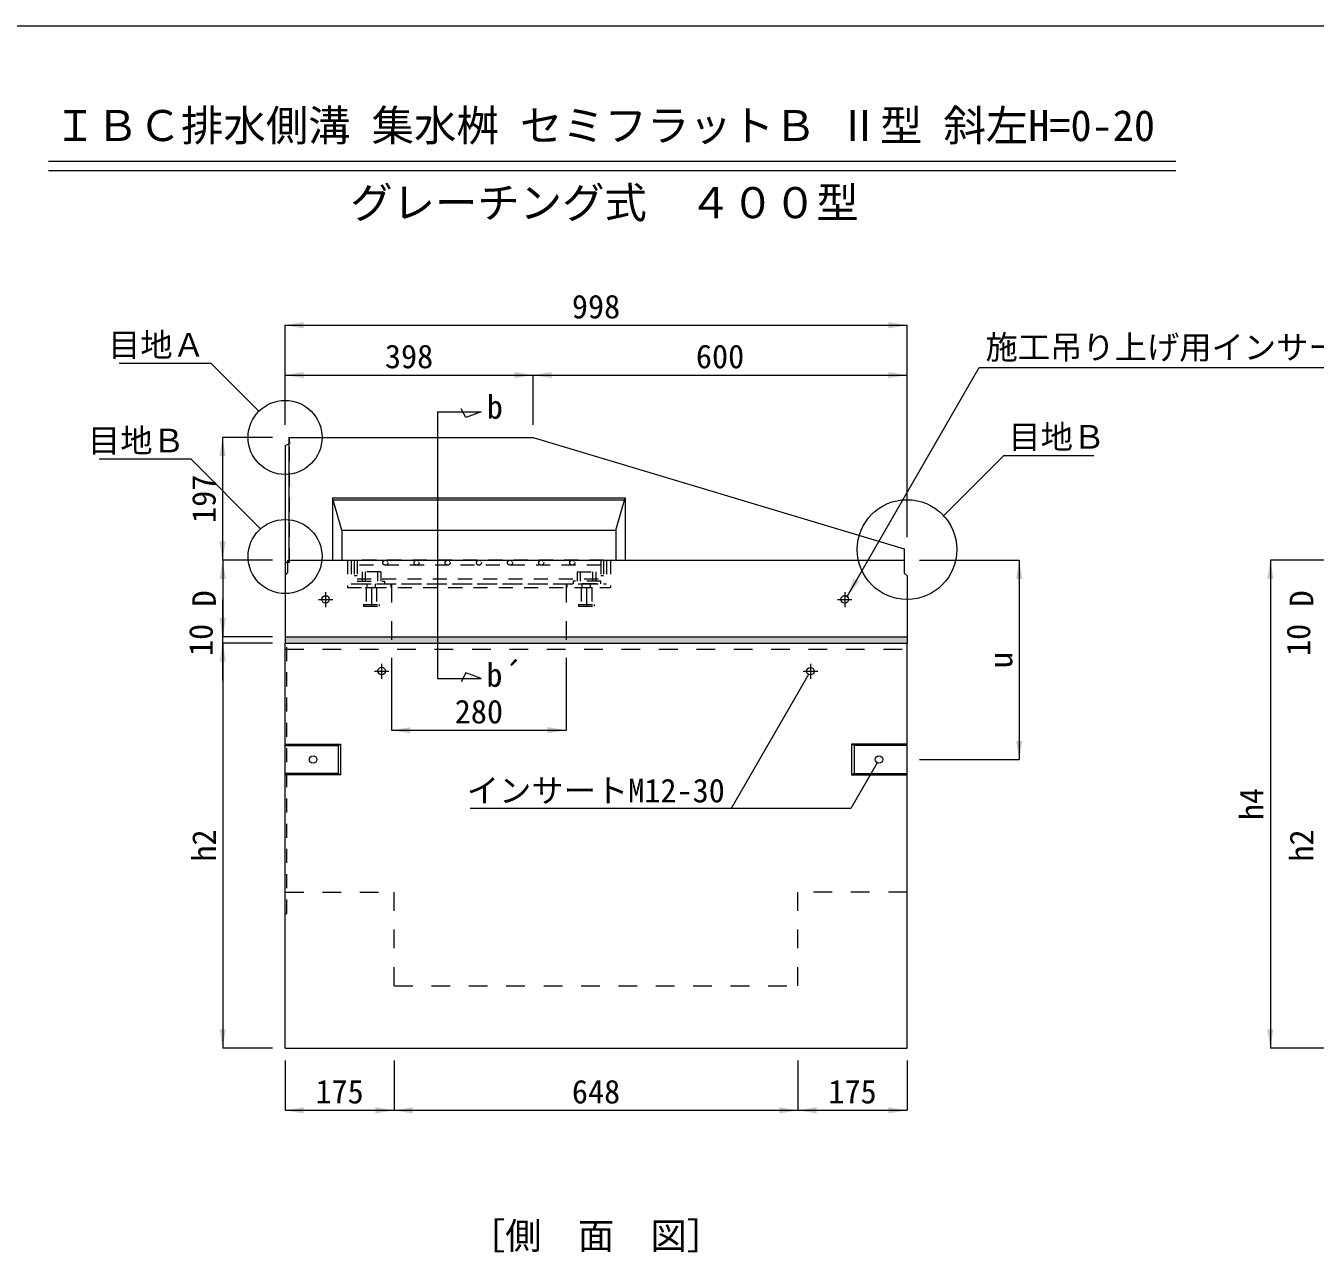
# Model space of a CAD drawing. Units: millimetres at full size. Extents: x 50430 to 75195, y -63423 to -40900.
# Drawn here: x 67798 to 69867, y -46325 to -44357 of the extents above; entities that cross this region are included whole.
import ezdxf
from ezdxf.enums import TextEntityAlignment as Align

# ---------------------------------------------------------------- set-up
doc = ezdxf.new("R2010")
doc.units = ezdxf.units.MM
doc.header["$LTSCALE"] = 30
doc.linetypes.add('USER1', pattern=[1.35, 0.75, -0.6])
doc.linetypes.add('USER2', pattern=[2, 1, -1])
for name, color, linetype, lineweight in [('0_2', 7, 'Continuous', 13), ('側溝・本体', 7, 'Continuous', 9), ('寸法引出', 7, 'Continuous', 9), ('寸法線', 7, 'Continuous', 9), ('本体', 2, 'Continuous', 20), ('枠', 5, 'Continuous', 5), ('補助線', 8, 'Continuous', 13), ('ｲﾝｻｰﾄ', 3, 'USER1', 9), ('ｸﾞﾚｰﾁﾝｸﾞ', 7, 'USER1', 5)]:
    doc.layers.add(name, color=color, linetype=linetype, lineweight=lineweight)
doc.layers.add('ﾊｯﾁﾝｸﾞ', color=8, linetype='Continuous')
doc.styles.add('ＭＳ ゴシック', font='')
doc.styles.get('ＭＳ ゴシック').set_extended_font_data('MS Gothic')

# ---------------------------------------------------------------- blocks, each defined once
blk = doc.blocks.new('filled_arrow')
at = {"color": 0, "linetype": 'Continuous', "lineweight": -2}
blk.add_solid([(7.5, 1.25), (0, 0), (7.5, -1.25)], dxfattribs=at)

msp = doc.modelspace()

# ---------------------------------------------------------------- hatches: boundary and pattern name
at = {"layer": '寸法線'}
msp.add_hatch(color=256, dxfattribs=at).paths.add_polyline_path([(69163.75, -45539.95), (69162.78, -45541.13), (69163.22, -45541.38)])
at = {"layer": 'ﾊｯﾁﾝｸﾞ'}
msp.add_hatch(color=256, dxfattribs=at).paths.add_polyline_path([(68213.75, -45337.52), (68213.75, -45347.52), (68235.76, -45347.52), (69211.75, -45347.52), (69211.75, -45337.52)])

# ---------------------------------------------------------------- linework, layer by layer
at = {"layer": '側溝・本体', "lineweight": 20}
for p, q in [((67834.42, -44573.96), (69642.8, -44573.96)), ((67834.42, -44588.96), (69642.8, -44588.96))]:
    msp.add_line(p, q, dxfattribs=at)
at = {"layer": '側溝・本体'}
for p, q in [((68289.75, -45114.62), (68759.75, -45114.62)), ((68304.75, -45166.52), (68289.75, -45114.62)), ((68289.75, -45114.62), (68289.75, -45214.54)), ((68290.62, -45117.62), (68758.89, -45117.62)), ((68744.75, -45166.52), (68759.75, -45114.62)), ((68759.75, -45114.62), (68759.75, -45214.54)), ((68304.75, -45166.52), (68744.75, -45166.52)), ((68304.75, -45166.52), (68304.75, -45214.54)), ((68744.75, -45166.52), (68744.75, -45214.54)), ((69207.25, -45235.52), (69211.75, -45239.52)), ((68278.75, -45265.71), (68278.75, -45289.79)), ((69111.75, -45265.71), (69111.75, -45289.79)), ((68267.18, -45277.52), (68290.38, -45277.52)), ((69100.18, -45277.52), (69123.38, -45277.52)), ((68368.78, -45380.72), (68368.78, -45404.79)), ((69056.75, -45380.95), (69056.75, -45405.03)), ((68357.21, -45392.52), (68380.41, -45392.52)), ((69045.18, -45392.76), (69068.38, -45392.76))]:
    msp.add_line(p, q, dxfattribs=at)
at = {"layer": '側溝・本体', "linetype": 'USER2'}
for p, q in [((68384.75, -45252.52), (68384.75, -45357.52)), ((68664.75, -45252.52), (68664.75, -45357.52)), ((68213.75, -45357.52), (69211.75, -45357.52)), ((68213.75, -45747.52), (68388.75, -45747.52)), ((68388.75, -45897.52), (68388.75, -45747.52)), ((69211.75, -45747.52), (69036.75, -45747.52)), ((69036.75, -45897.52), (69036.75, -45747.52)), ((68388.75, -45897.52), (69036.75, -45897.52))]:
    msp.add_line(p, q, dxfattribs=at)
at = {"layer": '側溝・本体', "lineweight": 13}
msp.add_line((68213.75, -45337.52), (69211.75, -45337.52), dxfattribs=at)
at = {"layer": '寸法引出'}
for p, q in [((68458.27, -44976.56), (68458.27, -45404.5)), ((68458.27, -44976.56), (68528.52, -44976.56)), ((68486.88, -44976.56), (68528.52, -44976.56)), ((68503.77, -44985.76), (68496.61, -44971.44)), ((68528.52, -44976.56), (68503.77, -44985.76)), ((68458.27, -45404.5), (68528.52, -45404.5)), ((68486.88, -45404.5), (68528.52, -45404.5)), ((68503.77, -45395.3), (68496.61, -45409.62)), ((68528.52, -45404.5), (68503.77, -45395.3))]:
    msp.add_line(p, q, dxfattribs=at)
at = {"layer": '寸法線'}
for p, q in [((68213.75, -44837.52), (69211.75, -44837.52)), ((68213.75, -44997.52), (68213.75, -44837.52)), ((69211.75, -45177.52), (69211.75, -44837.52)), ((68213.75, -44917.52), (68611.75, -44917.52)), ((68213.75, -44997.52), (68213.75, -44917.52)), ((68611.75, -44997.52), (68611.75, -44917.52)), ((68611.75, -44917.52), (69211.75, -44917.52)), ((68611.75, -44997.52), (68611.75, -44917.52)), ((69211.75, -45177.52), (69211.75, -44917.52)), ((68113.44, -45017.52), (68113.44, -45214.52)), ((68193.75, -45017.52), (68113.44, -45017.52)), ((68193.75, -45214.52), (68113.44, -45214.52)), ((68113.75, -45214.52), (68113.75, -45337.52)), ((68193.75, -45214.52), (68113.75, -45214.52)), ((69231.75, -45214.52), (69391.75, -45214.52)), ((69391.75, -45214.52), (69391.75, -45534.52)), ((69794.66, -45214.52), (69794.66, -45997.52)), ((70034.66, -45214.52), (69794.66, -45214.52)), ((68113.75, -45407.52), (68113.75, -45277.52)), ((68193.75, -45337.52), (68113.75, -45337.52)), ((68193.75, -45337.52), (68113.75, -45337.52)), ((68113.75, -45347.52), (68113.75, -45997.52)), ((68193.75, -45347.52), (68113.75, -45347.52)), ((68193.75, -45347.52), (68113.75, -45347.52)), ((68384.75, -45371.52), (68384.75, -45487.52)), ((68664.75, -45371.52), (68664.75, -45487.52)), ((68384.75, -45487.52), (68664.75, -45487.52)), ((69231.75, -45534.52), (69391.75, -45534.52)), ((68193.75, -45997.52), (68113.75, -45997.52)), ((70034.66, -45997.52), (69794.66, -45997.52)), ((68213.75, -46017.52), (68213.75, -46097.52)), ((68388.75, -46017.52), (68388.75, -46097.52)), ((68388.75, -46017.52), (68388.75, -46097.52)), ((69036.75, -46017.52), (69036.75, -46097.52)), ((69036.75, -46017.52), (69036.75, -46097.52)), ((69211.75, -46017.52), (69211.75, -46097.52)), ((68213.75, -46097.52), (68388.75, -46097.52)), ((68388.75, -46097.52), (69036.75, -46097.52)), ((69036.75, -46097.52), (69211.75, -46097.52))]:
    msp.add_line(p, q, dxfattribs=at)
for points in [[(68171.75, -44975.51), (68095.25, -44899.01), (67947.58, -44899.01)], [(69115.45, -45272.79), (69327.65, -44905.24), (69951.46, -44905.24)], [(68174.5, -45164.1), (68062.97, -45052.57), (67915.71, -45052.57)], [(69268.98, -45144.6), (69366.89, -45046.68), (69511.65, -45046.68)], [(69053.75, -45397.95), (68929.41, -45613.32), (68510.68, -45613.32)], [(69163.75, -45539.95), (69121.39, -45613.32), (68929.41, -45613.32)]]:
    msp.add_lwpolyline(points, dxfattribs=at)
msp.add_lwpolyline([(69163.75, -45539.95), (69162.78, -45541.13), (69163.22, -45541.38)], close=True, dxfattribs=at)
for centre, radius in [((68213.75, -45017.52), 59.4), ((69211.75, -45197.52), 80), ((68213.75, -45208.68), 59.4)]:
    msp.add_circle(centre, radius, dxfattribs=at)
at = {"layer": '本体'}
for p, q in [((68219.75, -45017.52), (68611.75, -45017.52)), ((68219.75, -45017.52), (68219.75, -45027.95)), ((68611.75, -45017.52), (69207.25, -45196.17)), ((68213.75, -45030.52), (68219.75, -45027.95)), ((68213.75, -45030.52), (68213.75, -45347.52)), ((69207.25, -45196.17), (69207.25, -45235.52)), ((68218.25, -45214.52), (69207.25, -45214.52)), ((69211.75, -45239.52), (69211.75, -45347.52)), ((68213.75, -45997.52), (68213.75, -45347.52)), ((68213.75, -45347.52), (69211.75, -45347.52)), ((68398.75, -45347.52), (68496.7, -45347.52)), ((69211.75, -45997.52), (69211.75, -45347.52)), ((68213.75, -45997.52), (69211.75, -45997.52))]:
    msp.add_line(p, q, dxfattribs=at)
at = {"layer": '本体', "color": 4, "linetype": 'USER1', "lineweight": 5}
for p, q in [((68219.75, -45017.52), (68220.75, -45027.52)), ((68219.75, -45027.95), (68220.75, -45027.52)), ((68220.75, -45217.69), (68220.75, -45027.52)), ((68218.25, -45217.69), (68220.75, -45217.69)), ((68216.75, -45781.52), (68216.75, -45347.52)), ((68213.75, -45781.52), (68216.75, -45781.52))]:
    msp.add_line(p, q, dxfattribs=at)
at = {"layer": '本体', "lineweight": 5}
for p, q in [((68219.75, -45027.95), (68219.75, -45215.52)), ((68213.75, -45217.69), (68218.25, -45217.69))]:
    msp.add_line(p, q, dxfattribs=at)
at = {"layer": '本体', "lineweight": 9}
for q in [(68218.25, -45214.52), (68213.75, -45238.52)]:
    msp.add_line((68218.25, -45234.52), q, dxfattribs=at)
at = {"layer": '本体', "linetype": 'USER1', "lineweight": 5}
msp.add_line((68219.75, -45217.69), (68219.75, -45215.52), dxfattribs=at)
at = {"layer": '本体', "color": 4, "lineweight": 5}
for p, q in [((68213.75, -45510.02), (68302.75, -45510.02)), ((68213.75, -45512.02), (68298.75, -45512.02)), ((68298.75, -45512.02), (68302.75, -45510.02)), ((68298.75, -45512.02), (68298.75, -45557.02)), ((68302.75, -45510.02), (68302.75, -45559.02)), ((69211.75, -45510.02), (69122.75, -45510.02)), ((69126.75, -45512.02), (69122.75, -45510.02)), ((69122.75, -45510.02), (69122.75, -45559.02)), ((69211.75, -45512.02), (69126.75, -45512.02)), ((69126.75, -45512.02), (69126.75, -45557.02)), ((68298.75, -45557.02), (68213.75, -45557.02)), ((68302.75, -45559.02), (68213.75, -45559.02)), ((68298.75, -45557.02), (68302.75, -45559.02)), ((69126.75, -45557.02), (69122.75, -45559.02)), ((69122.75, -45559.02), (69211.75, -45559.02)), ((69126.75, -45557.02), (69211.75, -45557.02))]:
    msp.add_line(p, q, dxfattribs=at)
at = {"layer": '枠', "lineweight": 20}
msp.add_line((66203.72, -44356.85), (71803.72, -44356.85), dxfattribs=at)
at = {"layer": '補助線'}
for p, q in [((68342.25, -45258.52), (68362.25, -45258.52)), ((68352.25, -45258.52), (68352.25, -45288.52)), ((68687.25, -45258.52), (68707.25, -45258.52)), ((68697.25, -45258.52), (68697.25, -45288.52))]:
    msp.add_line(p, q, dxfattribs=at)
at = {"layer": 'ｲﾝｻｰﾄ'}
for p, q in [((68343.75, -45258.52), (68343.75, -45285.52)), ((68343.75, -45258.52), (68360.75, -45258.52)), ((68360.75, -45258.52), (68360.75, -45285.52)), ((68688.75, -45258.52), (68688.75, -45285.52)), ((68688.75, -45258.52), (68705.75, -45258.52)), ((68705.75, -45258.52), (68705.75, -45285.52)), ((68339.75, -45285.52), (68339.75, -45288.52)), ((68339.75, -45285.52), (68364.75, -45285.52)), ((68364.75, -45285.52), (68364.75, -45288.52)), ((68684.75, -45285.52), (68684.75, -45288.52)), ((68684.75, -45285.52), (68709.75, -45285.52)), ((68709.75, -45285.52), (68709.75, -45288.52)), ((68339.75, -45288.52), (68364.75, -45288.52)), ((68684.75, -45288.52), (68709.75, -45288.52))]:
    msp.add_line(p, q, dxfattribs=at)
at = {"layer": 'ｲﾝｻｰﾄ', "linetype": 'Continuous'}
for centre in [(68278.75, -45277.52), (69111.75, -45277.52), (68368.78, -45392.52), (69056.75, -45392.76), (68258.75, -45534.52), (69166.75, -45534.52)]:
    msp.add_circle(centre, 6, dxfattribs=at)
at = {"layer": 'ｸﾞﾚｰﾁﾝｸﾞ'}
for p, q in [((68313.75, -45214.52), (68313.75, -45258.52)), ((68313.75, -45214.52), (68735.75, -45214.52)), ((68319.75, -45214.52), (68319.75, -45252.52)), ((68324.75, -45214.52), (68324.75, -45239.52)), ((68724.75, -45214.52), (68324.75, -45214.52)), ((68329.25, -45214.52), (68329.25, -45252.52)), ((68720.25, -45222.52), (68329.25, -45222.52)), ((68720.25, -45214.52), (68720.25, -45252.52)), ((68724.75, -45214.52), (68724.75, -45239.52)), ((68729.75, -45214.52), (68729.75, -45252.52)), ((68735.75, -45214.52), (68735.75, -45258.52)), ((68329.25, -45239.52), (68324.75, -45239.52)), ((68329.25, -45244.52), (68720.25, -45244.52)), ((68367.25, -45233.02), (68337.25, -45233.02)), ((68337.25, -45233.02), (68337.25, -45248.02)), ((68342.25, -45233.02), (68342.25, -45248.02)), ((68362.25, -45233.02), (68362.25, -45248.02)), ((68367.25, -45233.02), (68367.25, -45248.02)), ((68682.25, -45233.02), (68682.25, -45248.02)), ((68682.25, -45233.02), (68712.25, -45233.02)), ((68687.25, -45233.02), (68687.25, -45248.02)), ((68707.25, -45233.02), (68707.25, -45248.02)), ((68712.25, -45233.02), (68712.25, -45248.02)), ((68724.75, -45239.52), (68720.25, -45239.52)), ((68313.75, -45258.52), (68735.75, -45258.52)), ((68319.75, -45252.52), (68729.75, -45252.52)), ((68329.25, -45248.02), (68373.25, -45248.02)), ((68329.25, -45252.52), (68720.25, -45252.52)), ((68345.75, -45258.52), (68345.75, -45252.52)), ((68358.75, -45258.52), (68358.75, -45252.52)), ((68373.25, -45248.02), (68373.25, -45252.52)), ((68383.75, -45252.52), (68383.75, -45258.52)), ((68665.75, -45252.52), (68665.75, -45258.52)), ((68720.25, -45248.02), (68676.25, -45248.02)), ((68676.25, -45248.02), (68676.25, -45252.52)), ((68713.25, -45252.52), (68683.25, -45252.52)), ((68690.75, -45258.52), (68690.75, -45252.52)), ((68703.75, -45258.52), (68703.75, -45252.52)), ((68720.25, -45252.52), (68720.25, -45248.02))]:
    msp.add_line(p, q, dxfattribs=at)
at = {"layer": 'ｸﾞﾚｰﾁﾝｸﾞ', "lineweight": 9}
for centre in [(68374.75, -45218.52), (68424.75, -45218.52), (68474.75, -45218.52), (68524.75, -45218.52), (68574.75, -45218.52), (68624.75, -45218.52), (68674.75, -45218.52)]:
    msp.add_circle(centre, 4, dxfattribs=at)

# ---------------------------------------------------------------- block references
at = {"layer": '寸法線', "xscale": 4, "yscale": 4}
for p in [(68213.75, -44837.52), (68213.75, -44917.52), (68611.75, -44917.52), (68384.75, -45487.52), (68213.75, -46097.52), (68388.75, -46097.52), (69036.75, -46097.52)]:
    msp.add_blockref('filled_arrow', p, dxfattribs=at)
at = {"layer": '寸法線'}
for p, xscale, yscale, rotation in [((69211.75, -44837.52), 4, 4, 180), ((68611.75, -44917.52), 4, 4, 180), ((69211.75, -44917.52), 4, 4, 180), ((68113.44, -45017.52), 4, 4, 270), ((68113.44, -45214.52), 4, 4, 90), ((68113.75, -45214.52), 4, 4, 270), ((69391.75, -45214.52), 4, 4, 270), ((69794.66, -45214.52), 4, 4, 270), ((69115.45, -45272.79), 4, 4, 60), ((68113.75, -45337.52), 4, 4, 90), ((68113.75, -45337.52), 4, 4, 90), ((68113.75, -45347.52), 4, 4, 270), ((68113.75, -45347.52), 4, 4, 270), ((69053.75, -45397.95), 0.2, 0.2, 240), ((68664.75, -45487.52), 4, 4, 180), ((69391.75, -45534.52), 4, 4, 90), ((68113.75, -45997.52), 4, 4, 90), ((69794.66, -45997.52), 4, 4, 90), ((68388.75, -46097.52), 4, 4, 180), ((69036.75, -46097.52), 4, 4, 180), ((69211.75, -46097.52), 4, 4, 180)]:
    msp.add_blockref('filled_arrow', p, dxfattribs=dict(at, xscale=xscale, yscale=yscale, rotation=rotation))

# ---------------------------------------------------------------- texts
at = {"layer": '0_2', "style": 'ＭＳ ゴシック'}
for s, height, p in [('ＩＢＣ排水側溝 集水桝 セミフラットＢ Ⅱ型 斜左H=0-20', 49.84, (68726.29, -44516.98)), ('グレーチング式\u3000４００型', 49.84, (68726.29, -44640.72)), ('b', 37.98, (68550.41, -44968.48)), ('b´', 37.98, (68565.37, -45398.71))]:
    msp.add_text(s, height=height, dxfattribs=at).set_placement(p, align=Align.MIDDLE_CENTER)
msp.add_text('［側\u3000面\u3000図］', height=42.72, dxfattribs=at).set_placement((68712.75, -46277.52), align=Align.TOP_CENTER)
at = {"layer": '寸法線', "style": 'ＭＳ ゴシック'}
for s, p in [('998', (68712.75, -44807.52)), ('398', (68412.75, -44887.52)), ('600', (68911.75, -44887.52)), ('280', (68524.75, -45457.52)), ('175', (68301.25, -46067.52)), ('648', (68712.75, -46067.52)), ('175', (69124.25, -46067.52))]:
    msp.add_text(s, height=37.98, dxfattribs=at).set_placement(p, align=Align.MIDDLE_CENTER)
for s, p in [('目地Ａ', (68085.25, -44850)), ('目地Ｂ', (68052.97, -45003.55)), ('インサートM12-30', (68919.41, -45565.32))]:
    msp.add_text(s, height=37.98, dxfattribs=at).set_placement(p, align=Align.TOP_RIGHT)
for s, p in [('施工吊り上げ用インサート', (69337.65, -44853.79)), ('目地Ｂ', (69374.39, -44997.67))]:
    msp.add_text(s, height=37.98, dxfattribs=at).set_placement(p, align=Align.TOP_LEFT)
for s, p in [('197', (68083.44, -45116.02)), ('D', (68083.75, -45276.02)), ('D', (69844.66, -45276.02)), ('10', (68078.75, -45342.52)), ('10', (69839.66, -45342.52)), ('u', (69361.75, -45374.52)), ('h4', (69764.66, -45606.02)), ('h2', (68083.75, -45672.52)), ('h2', (69844.66, -45672.52))]:
    msp.add_text(s, height=37.98, rotation=90, dxfattribs=at).set_placement(p, align=Align.MIDDLE_CENTER)

doc.saveas('drawing.dxf')
